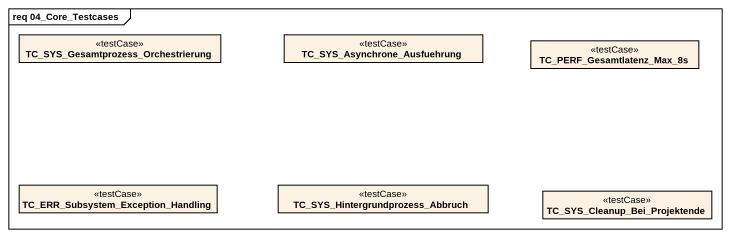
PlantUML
@startuml
mainframe req 04_Core_Testcases
hide circle
hide empty members
class "TC_SYS_Gesamtprozess_Orchestrierung" as TC_SYS_Gesamtprozess <<testCase>>
class "TC_SYS_Asynchrone_Ausfuehrung" as TC_SYS_Asynchrone <<testCase>>
class TC_PERF_Gesamtlatenz_Max_8s <<testCase>>
class "TC_ERR_Subsystem_Exception_Handling" as TC_ERR_Subsystem_Exception <<testCase>>
class "TC_SYS_Hintergrundprozess_Abbruch" as TC_SYS_Hintergrundprozess <<testCase>>
class "TC_SYS_Cleanup_Bei_Projektende" as TC_SYS_Cleanup_Bei <<testCase>>
@enduml
